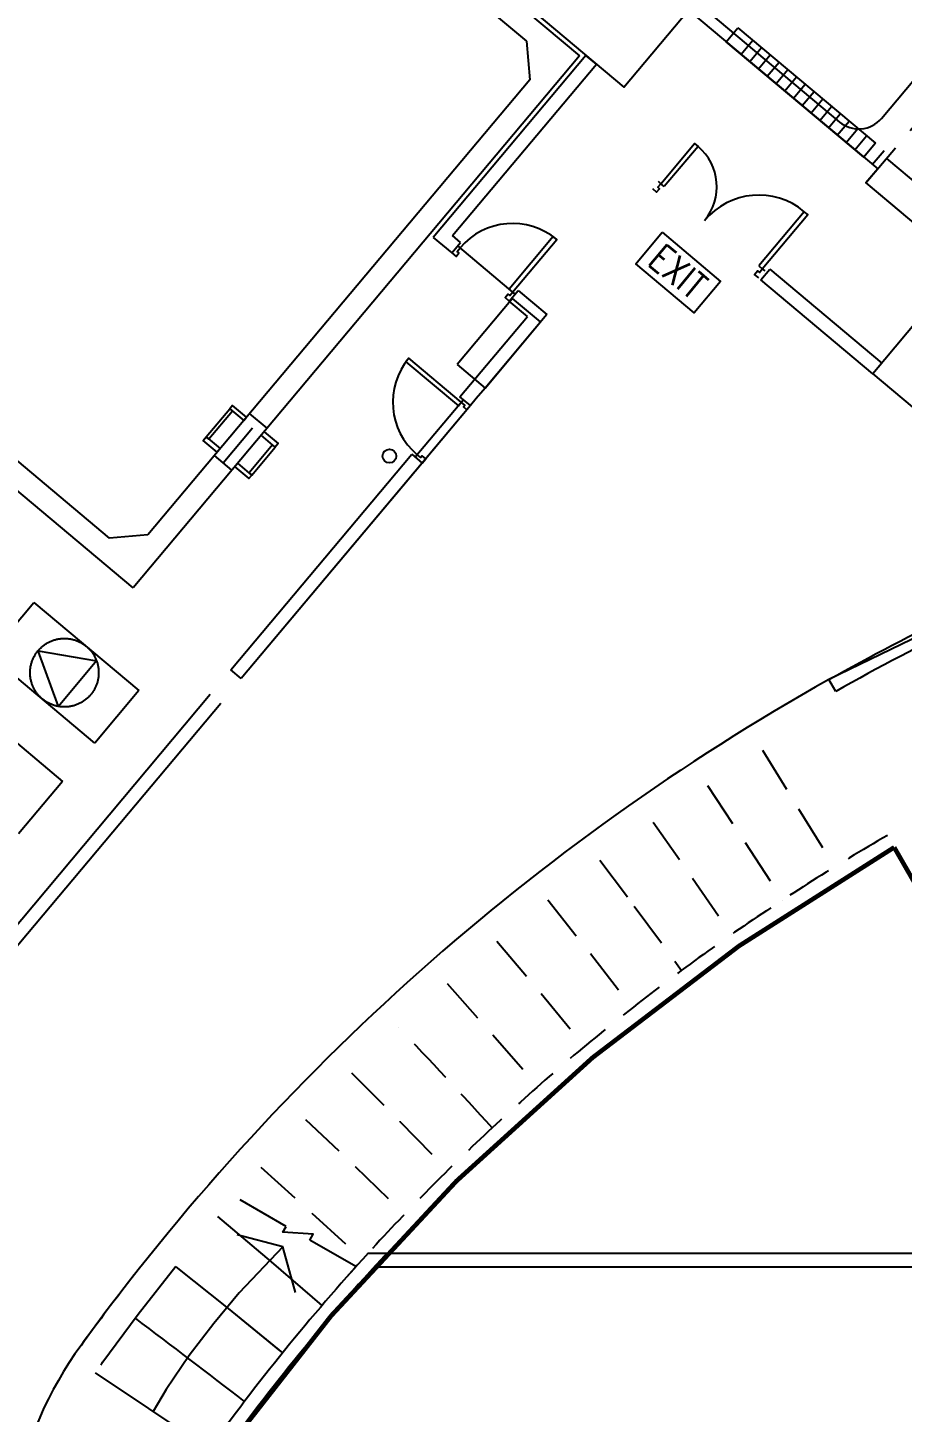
# Model space of a CAD drawing. Header units: millimetres. Extents: x 833220848 to 834439174, y 817676276 to 818025844.
# Drawn here: x 834366131 to 834368524, y 817960121 to 817963909 of the extents above; entities that cross this region are included whole.
import ezdxf

# ---------------------------------------------------------------- set-up
doc = ezdxf.new("R2010")
doc.units = ezdxf.units.MM
doc.header["$LTSCALE"] = 1000
doc.header["$MEASUREMENT"] = 0
for name, pattern in [('HIDDEN', [9.525, 6.35, -3.175]), ('HIDDEN2', [0.1875, 0.125, -0.0625]), ('N132X01M - Default$0$R_WKCD_LB - Model$0$DIVIDE', [1.25, 0.5, -0.25, 0, -0.25, 0, -0.25])]:
    doc.linetypes.add(name, pattern=pattern)
doc.layers.add('VPA050_Marks', color=1, linetype='Continuous')
doc.styles.add('ROMANS', font='romans.shx', dxfattribs={"width": 0.8, "height": 2.5})

msp = doc.modelspace()

# ---------------------------------------------------------------- linework, layer by layer
at = {"color": 252}
for p, q in [((834366498.17, 817964790.42), (834367640.53, 817963831.86)), ((834366563.33, 817964654.15), (834367495.03, 817963872.36)), ((834368041.74, 817963870.51), (834368073.88, 817963908.81)), ((834368073.88, 817963908.81), (834368450.2, 817963593.04)), ((834367495.03, 817963872.36), (834367504.27, 817963766.7)), ((834368418.06, 817963554.74), (834368041.74, 817963870.51)), ((834368082.39, 817963836.4), (834368114.53, 817963874.7)), ((834368106.33, 817963816.31), (834368138.47, 817963854.61)), ((834367640.53, 817963831.86), (834366419.24, 817962376.37)), ((834367658.14, 817963833.4), (834367240.33, 817963335.47)), ((834367293.16, 817963340.09), (834367686.87, 817963809.29)), ((834367686.87, 817963809.29), (834367658.14, 817963833.4)), ((834368130.27, 817963796.22), (834368162.41, 817963834.52)), ((834368154.21, 817963776.14), (834368186.35, 817963814.44)), ((834367504.27, 817963766.7), (834366459.74, 817962521.88)), ((834368178.15, 817963756.05), (834368210.29, 817963794.35)), ((834368202.09, 817963735.96), (834368234.23, 817963774.26)), ((834368226.03, 817963715.87), (834368258.17, 817963754.18)), ((834368249.97, 817963695.79), (834368282.11, 817963734.09)), ((834368273.91, 817963675.7), (834368306.04, 817963714)), ((834368297.84, 817963655.61), (834368329.98, 817963693.91)), ((834368321.78, 817963635.53), (834368353.92, 817963673.83)), ((834368345.72, 817963615.44), (834368377.86, 817963653.74)), ((834368369.66, 817963595.35), (834368401.8, 817963633.65)), ((834368393.6, 817963575.26), (834368425.74, 817963613.57)), ((834368417.54, 817963555.18), (834368449.68, 817963593.48)), ((834368450.2, 817963593.04), (834368418.06, 817963554.74)), ((834368441.48, 817963535.09), (834368473.62, 817963573.39)), ((834366419.24, 817962376.37), (834365276.87, 817963334.93)), ((834367240.33, 817963335.47), (834367291.08, 817963292.89)), ((834367291.08, 817963292.89), (834367315.19, 817963321.61)), ((834367315.19, 817963321.61), (834367293.16, 817963340.09)), ((834367464.19, 817963180.27), (834367307.15, 817963312.04)), ((834366354.08, 817962512.64), (834365422.38, 817963294.43)), ((834366354.08, 817962512.64), (834365422.38, 817963294.43)), ((834368136.84, 817963219.6), (834368160.95, 817963248.32)), ((834368160.95, 817963248.32), (834368467.37, 817962991.2)), ((834368443.26, 817962962.48), (834368136.84, 817963219.6)), ((834367457.3, 817963168.17), (834367305.41, 817962987.15)), ((834367448.12, 817963161.12), (834367472.22, 817963189.84)), ((834367497.91, 817963119.33), (834367448.12, 817963161.12)), ((834367533.9, 817963103.89), (834367457.3, 817963168.17)), ((834367472.22, 817963189.84), (834367550.74, 817963123.96)), ((834367550.74, 817963123.96), (834367382.01, 817962922.87)), ((834367313.11, 817962899.1), (834367497.91, 817963119.33)), ((834367382.01, 817962922.87), (834367533.9, 817963103.89)), ((834367305.41, 817962987.15), (834367382.01, 817962922.87)), ((834368467.37, 817962991.2), (834368443.26, 817962962.48)), ((834367341.84, 817962874.99), (834367313.11, 817962899.1)), ((834367313.11, 817962899.1), (834367313.11, 817962899.1)), ((834367357.91, 817962894.14), (834367341.84, 817962874.99)), ((834367382.01, 817962922.87), (834367357.91, 817962894.14)), ((834367357.91, 817962894.14), (834367357.91, 817962894.14)), ((834367357.91, 817962894.14), (834367357.91, 817962894.14)), ((834367382.01, 817962922.87), (834367382.01, 817962922.87)), ((834367341.84, 817962874.99), (834366715.12, 817962128.1)), ((834367322.69, 817962891.06), (834367190.92, 817962734.02)), ((834367341.84, 817962874.99), (834367210.07, 817962717.95)), ((834367341.84, 817962874.99), (834367322.69, 817962891.06)), ((834366686.39, 817962152.2), (834367181.34, 817962742.06)), ((834366686.39, 817962152.2), (834367181.34, 817962742.06)), ((834367181.34, 817962742.06), (834367210.07, 817962717.95)), ((834367210.07, 817962717.95), (834366715.12, 817962128.1)), ((834367210.07, 817962717.95), (834367210.07, 817962717.95)), ((834366459.74, 817962521.88), (834366354.08, 817962512.64)), ((834366715.12, 817962128.1), (834366686.39, 817962152.2)), ((834366715.12, 817962128.1), (834366686.39, 817962152.2)), ((834365567.94, 817960819.28), (834366630.15, 817962085.17)), ((834365596.67, 817960795.18), (834366658.88, 817962061.07)), ((834366837.72, 817960629.49), (834366711.65, 817960702.28)), ((834367028.74, 817960519.21), (834366902.67, 817960591.99)), ((834366536.04, 817960519.27), (834366433.26, 817960388.6)), ((834366433.25, 817960388.59), (834366333.29, 817960254.35))]:
    msp.add_line(p, q, dxfattribs=at)
at = {"color": 252, "linetype": 'HIDDEN2'}
for p, q in [((834366665.27, 817962718.2), (834366761.69, 817962833.11)), ((834366785.62, 817962813.02), (834366737.75, 817962853.19)), ((834366689.21, 817962698.11), (834366641.33, 817962738.29)), ((834368141.31, 817961931.94), (834368337.99, 817961612.68)), ((834367990.2, 817961835.87), (834368093.42, 817961679.34)), ((834367841.85, 817961735.56), (834367949.62, 817961582.13)), ((834368093.42, 817961679.34), (834368195.83, 817961522.27)), ((834367696.4, 817961631.11), (834367790.23, 817961505.66)), ((834367949.62, 817961582.13), (834368056.27, 817961427.91)), ((834367553.95, 817961522.59), (834367670.43, 817961375.66)), ((834367790.23, 817961505.66), (834367919.67, 817961329.83)), ((834367414.64, 817961410.09), (834367535.29, 817961266.55)), ((834367670.43, 817961375.66), (834367785.41, 817961227.54)), ((834367278.55, 817961293.7), (834367403.23, 817961153.66)), ((834367535.29, 817961266.55), (834367654.33, 817961121.7)), ((834367403.23, 817961153.66), (834367526.3, 817961012.19))]:
    msp.add_line(p, q, dxfattribs=at)
at = {"color": 252, "linetype": 'HIDDEN'}
for p, q in [((834366027.14, 817962193.01), (834366147.66, 817962336.64)), ((834366147.66, 817962336.64), (834366434.93, 817962095.6)), ((834366314.41, 817961951.97), (834366027.14, 817962193.01)), ((834366159.22, 817962204.57), (834366319.13, 817962176.37)), ((834366214.75, 817962051.98), (834366159.22, 817962204.57)), ((834366319.13, 817962176.37), (834366214.75, 817962051.98)), ((834365938.76, 817962087.68), (834366226.02, 817961846.63)), ((834366434.93, 817962095.6), (834366314.41, 817961951.97)), ((834366226.02, 817961846.63), (834366105.5, 817961703))]:
    msp.add_line(p, q, dxfattribs=at)
at = {"color": 252, "ltscale": 500}
msp.add_line((834366315.62, 817960228.84), (834366627.26, 817960020.26), dxfattribs=at)
at = {"color": 252}
msp.add_lwpolyline([(834361154.38, 817962486.27), (834361230.71, 817962577.24), (834361269.01, 817962545.1), (834364687.84, 817966619.49), (834364649.54, 817966651.63), (834364701.77, 817966713.88), (834368351.97, 817963650.99, 0.414224), (834368466.44, 817963661.01), (834369888.63, 817965355.86), (834369950.85, 817965303.65)], format="xyb", dxfattribs=at)
for points in [[(834369031.56, 817962468.83), (834368322.74, 817962125.78, 0.1080614), (834366276.52, 817960303.85, 0.2163326), (834366100.37, 817959443.38), (834365447.02, 817959443.38, 0.1017302), (834365163.66, 817959807.43), (834364919.89, 817960044.41), (834361700.59, 817962745.72), (834364697.58, 817966317.4), (834367761.76, 817963746.25), (834367938.53, 817963956.92), (834368456.26, 817963522.49), (834368424.22, 817963484.3), (834368692.34, 817963259.32), (834368443.26, 817962962.48)], [(834368341.5, 817962093.3), (834368322.74, 817962125.78, -0.03073), (834369031.56, 817962468.83), (834369064.37, 817962441.72, 0.0315002), (834368341.5, 817962093.3)]]:
    msp.add_lwpolyline(points, format="xyb", close=True, dxfattribs=at)
at = {"color": 252, "linetype": 'HIDDEN2'}
for points in [[(834368424.22, 817963484.3), (834368711.49, 817963243.26), (834369477.58, 817964156.25)], [(834368424.22, 817963484.3), (834368825.96, 817963963.08)], [(834368480.46, 817963551.33), (834368767.73, 817963310.28)], [(834367016.52, 817961049.62), (834367148.95, 817960916.82), (834367279.77, 817960782.55)], [(834366890.77, 817960922.13), (834367026.84, 817960793.12), (834367161.46, 817960662.59)], [(834366768.68, 817960791.13), (834366908.3, 817960665.97), (834367046.59, 817960539.35)]]:
    msp.add_lwpolyline(points, dxfattribs=at)
at = {"color": 252}
for points in [[(834367872.35, 817963474.17), (834367862.77, 817963482.2), (834367955.17, 817963592.32), (834367964.75, 817963584.29)], [(834368130.89, 817963257.23), (834368140.46, 817963249.19), (834368265, 817963397.61), (834368255.43, 817963405.65)], [(834367866.55, 817963349.24), (834368026.51, 817963215.02), (834367954.2, 817963128.84), (834367794.23, 817963263.06)], [(834367447.91, 817963193.92), (834367457.49, 817963185.89), (834367578.01, 817963329.52), (834367568.43, 817963337.56)], [(834367309.03, 817962874.78), (834367317.06, 817962884.36), (834367173.43, 817963004.88), (834367165.39, 817962995.3)], [(834366690.65, 817962860.08), (834366626.37, 817962783.47), (834366619.1, 817962789.58), (834366683.37, 817962866.18)], [(834366721.68, 817962834.04), (834366729.71, 817962843.62), (834366691.41, 817962875.76), (834366683.37, 817962866.18)], [(834366657.4, 817962757.44), (834366649.36, 817962747.86), (834366611.06, 817962780), (834366619.1, 817962789.58)], [(834366769.55, 817962793.87), (834366777.59, 817962803.44), (834366815.89, 817962771.3), (834366807.86, 817962761.73)], [(834366800.58, 817962767.84), (834366736.3, 817962691.23), (834366743.58, 817962685.12), (834366807.86, 817962761.73)], [(834366705.28, 817962717.26), (834366697.24, 817962707.69), (834366735.54, 817962675.55), (834366743.58, 817962685.12)]]:
    msp.add_lwpolyline(points, close=True, dxfattribs=at)
for points in [[(834367840, 817963468.68), (834367851.49, 817963459.03), (834367859.52, 817963468.61), (834367854.74, 817963472.63), (834367862.77, 817963482.2), (834367856.07, 817963487.83)], [(834367291.08, 817963292.89), (834367302.57, 817963283.24), (834367310.61, 817963292.82), (834367305.82, 817963296.84), (834367313.85, 817963306.41), (834367307.15, 817963312.04)], [(834368131.1, 817963224.42), (834368119.6, 817963234.06), (834368127.64, 817963243.63), (834368132.43, 817963239.62), (834368140.46, 817963249.19), (834368147.17, 817963243.57)], [(834367448.12, 817963161.11), (834367436.63, 817963170.76), (834367444.66, 817963180.33), (834367449.45, 817963176.31), (834367457.49, 817963185.89), (834367464.19, 817963180.27)], [(834367341.84, 817962874.99), (834367332.2, 817962863.5), (834367322.62, 817962871.54), (834367326.64, 817962876.32), (834367317.06, 817962884.36), (834367322.69, 817962891.06)], [(834367210.07, 817962717.95), (834367219.71, 817962729.44), (834367210.13, 817962737.48), (834367206.12, 817962732.69), (834367196.54, 817962740.72), (834367190.92, 817962734.02)], [(834366902.67, 817960591.99), (834366912.05, 817960608.23), (834366828.34, 817960613.25), (834366837.72, 817960629.49)], [(834366863.7, 817960448.79), (834366828.53, 817960573.33), (834366703.49, 817960606.66)], [(834367061.91, 817960555.88), (834368940.35, 817960555.88)], [(834367078.5, 817960518.38), (834368940.35, 817960518.38)], [(834367078.5, 817960518.38), (834368940.35, 817960518.38)]]:
    msp.add_lwpolyline(points, dxfattribs=at)
at = {"color": 252, "ltscale": 500}
for points in [[(834366650.34, 817960656.73), (834366796.41, 817960532.87), (834366935.26, 817960412.91)], [(834366828.53, 817960573.33), (834366709.58, 817960447.87), (834366639.5, 817960363.58), (834366572.47, 817960275.78), (834366509.49, 817960182.8), (834366474.01, 817960122.82)], [(834366535.84, 817960519.05), (834366678.7, 817960404.49), (834366827.87, 817960283.15)], [(834366535.84, 817960519.05), (834366678.7, 817960404.49), (834366820.73, 817960288.95)]]:
    msp.add_lwpolyline(points, dxfattribs=at)
msp.add_lwpolyline([(834366330.81, 817960250.88, -0.002778), (834366337.21, 817960259.79)], format="xyb", dxfattribs=at)
at = {"color": 252}
msp.add_circle((834367120.39, 817962736.92), 18.75, dxfattribs=at)
at = {"color": 252, "linetype": 'HIDDEN'}
msp.add_circle((834366231.03, 817962144.3), 93.75, dxfattribs=at)
at = {"color": 252}
for centre, radius, start, end in [((834367872.35, 817963474.17), 143.75, 319.99997, 49.99997), ((834368130.89, 817963257.23), 193.75, 49.99997, 139.99997), ((834367457.49, 817963185.89), 187.5, 50.00001, 140.00001), ((834367317.06, 817962884.36), 187.5, 140.00001, 230.00001), ((834371465.42, 817956536.17), 6412.5, 141.856562, 144.016463)]:
    msp.add_arc(centre, radius, start, end, dxfattribs=at)
at = {"color": 252, "linetype": 'HIDDEN2'}
for centre, radius, start, end in [((834371457.5, 817956547.07), 5949.11, 120.003723, 138.472777), ((834355593.24, 817950156.23), 15963.79, 42.295437, 43.641382)]:
    msp.add_arc(centre, radius, start, end, dxfattribs=at)
at = {"color": 252, "ltscale": 500}
for centre, radius, start, end in [((834371457.5, 817956547.07), 5949.11, 137.634897, 144.395999), ((834371457.5, 817956547.07), 5911.61, 137.302543, 144.395999), ((834332565.44, 817915618.22), 56124.35, 52.51002, 52.893361)]:
    msp.add_arc(centre, radius, start, end, dxfattribs=at)
at = {"layer": 'VPA050_Marks', "color": 2, "linetype": 'N132X01M - Default$0$R_WKCD_LB - Model$0$DIVIDE', "const_width": 12.5}
msp.add_lwpolyline([(834368501.37, 817961666.48), (834368663.63, 817961384.3), (834368662.85, 817959163.34, -0.2489341), (834368333.64, 817958542.5, -0.033626), (834366916.17, 817959148.38, -0.470778), (834366651.01, 817959988.68, -0.1068409), (834368501.37, 817961666.48, -1.2779619)], format="xyb", dxfattribs=at)

# ---------------------------------------------------------------- texts
at = {"color": 252, "insert": (834367871.64, 817963321.95), "char_height": 75, "width": 338.9664, "attachment_point": 1, "rotation": 320, "style": 'ROMANS'}
msp.add_mtext('EXIT', dxfattribs=at)

doc.saveas('drawing.dxf')
